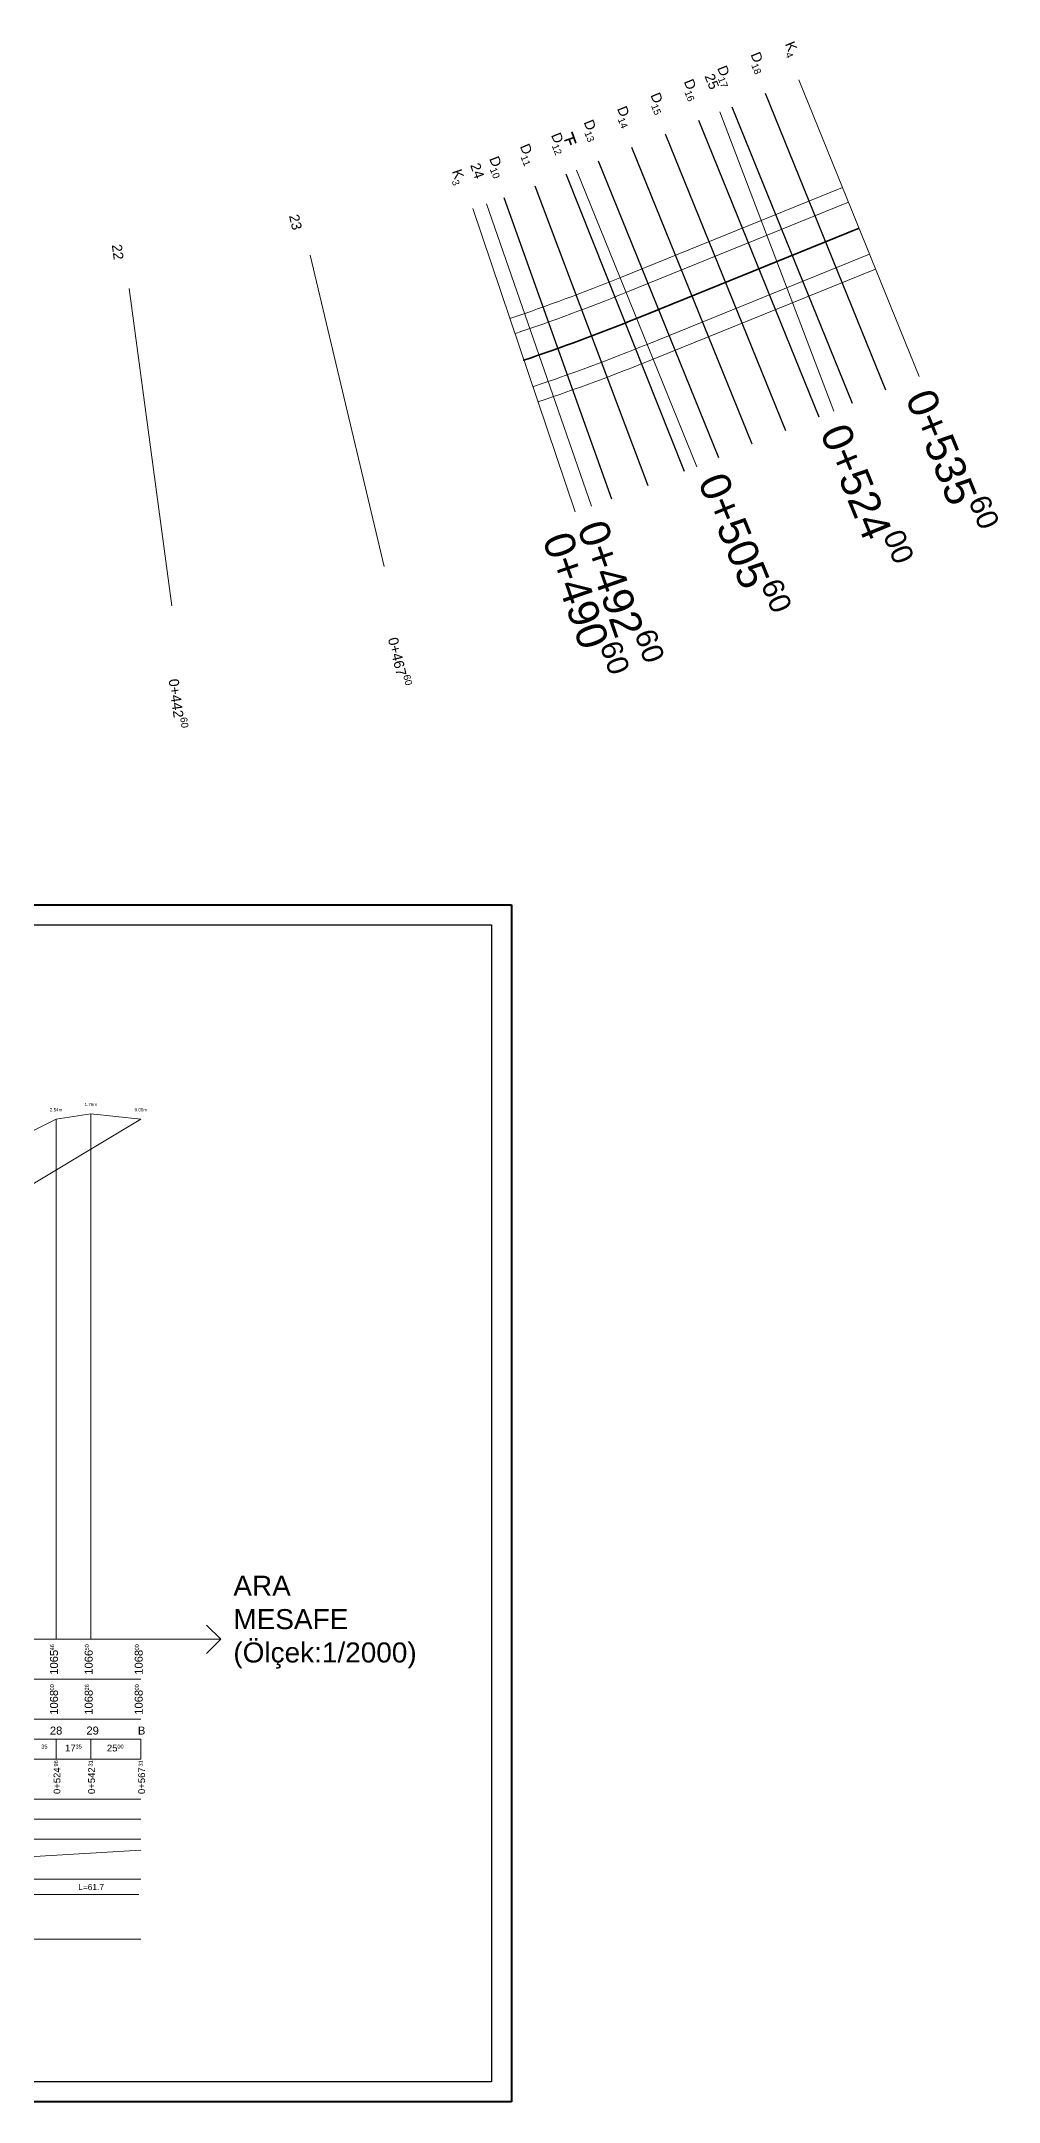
# Model space of a CAD drawing. Header units: millimetres. Extents: x 19067981 to 38137102, y 2652003 to 2652615.
# Drawn here: x 19068399.3 to 19068423.2, y 2652196.2 to 2652247.7 of the extents above; entities that cross this region are included whole.
import ezdxf

# ---------------------------------------------------------------- set-up
doc = ezdxf.new("R2010")
doc.units = ezdxf.units.MM
doc.layers.add('D.K Kesit No', color=93, linetype='Continuous', lineweight=9)
for name, color, linetype in [('dever', 130, 'Continuous'), ('düşey kurp', 92, 'Continuous'), ('kurp', 94, 'Continuous')]:
    doc.layers.add(name, color=color, linetype=linetype)
doc.styles.get("Standard").update_dxf_attribs({"font": 'arial.ttf'})

# ---------------------------------------------------------------- blocks, each defined once
blk = doc.blocks.new('tf')
at = {"layer": 'kurp', "color": 0, "lineweight": 35, "ltscale": 0.2}
for p, q in [((19068358.572, 2652351.129), (19068358.872, 2652351.129)), ((19068358.722, 2652351.129), (19068358.722, 2652350.879)), ((19068358.722, 2652351.004), (19068358.872, 2652351.004))]:
    blk.add_line(p, q, dxfattribs=at)

msp = doc.modelspace()

# ---------------------------------------------------------------- linework, layer by layer
at = {"color": 0, "lineweight": 25, "ltscale": 0.2}
for p, q in [((19068420.391, 2652238.984), (19068417.385, 2652246.397)), ((19068419.557, 2652238.646), (19068416.551, 2652246.059)), ((19068417.889, 2652237.969), (19068414.883, 2652245.383)), ((19068418.723, 2652238.307), (19068415.717, 2652245.721)), ((19068416.221, 2652237.293), (19068413.215, 2652244.706)), ((19068417.055, 2652237.631), (19068414.049, 2652245.044)), ((19068415.363, 2652236.946), (19068412.402, 2652244.378)), ((19068413.544, 2652236.259), (19068410.853, 2652243.793)), ((19068414.457, 2652236.594), (19068411.63, 2652244.078)), ((19068367.535, 2652225.618), (19068410.535, 2652225.618)), ((19068410.535, 2652225.618), (19068410.535, 2652196.704)), ((19068410.535, 2652196.704), (19068367.535, 2652196.704))]:
    msp.add_line(p, q, dxfattribs=at)
at = {"color": 0, "lineweight": 40, "ltscale": 0.2}
for p, q in [((19068367.035, 2652226.118), (19068411.035, 2652226.118)), ((19068411.035, 2652226.118), (19068411.035, 2652196.204)), ((19068411.035, 2652196.204), (19068367.035, 2652196.204))]:
    msp.add_line(p, q, dxfattribs=at)
at = {"color": 0, "lineweight": 25}
for p in [(19068413.882, 2652240.663), (19068414.716, 2652241.001), (19068413.043, 2652240.338), (19068411.348, 2652239.732), (19068412.198, 2652240.027)]:
    msp.add_point(p, dxfattribs=at)
at = {"layer": 'D.K Kesit No', "lineweight": 0, "ltscale": 0.2}
msp.add_line((19068398.692, 2652201.383), (19068401.73, 2652201.383), dxfattribs=at)
msp.add_lwpolyline([(19068373.376, 2652202.608), (19068392.119, 2652201.921), (19068401.777, 2652202.492)], dxfattribs=at)
at = {"layer": 'dever', "color": 1, "lineweight": 0, "ltscale": 0.2}
msp.add_line((19068401.777, 2652220.765), (19068392.119, 2652214.97), dxfattribs=at)
at = {"layer": 'dever', "color": 5, "lineweight": 0, "ltscale": 0.2}
for p, q in [((19068398.692, 2652220.279), (19068399.66, 2652220.765)), ((19068399.66, 2652220.765), (19068400.527, 2652220.894)), ((19068399.66, 2652207.765), (19068399.66, 2652220.765)), ((19068400.527, 2652207.765), (19068400.527, 2652220.894)), ((19068400.527, 2652220.894), (19068401.777, 2652220.765)), ((19068400.527, 2652207.765), (19068400.527, 2652220.765))]:
    msp.add_line(p, q, dxfattribs=at)
at = {"layer": 'düşey kurp', "lineweight": 5, "ltscale": 5}
for p, q in [((19068372.423, 2652207.765), (19068403.775, 2652207.765)), ((19068370.581, 2652206.765), (19068401.777, 2652206.765)), ((19068370.581, 2652205.765), (19068401.777, 2652205.765)), ((19068370.581, 2652205.265), (19068401.777, 2652205.265)), ((19068399.66, 2652205.265), (19068399.66, 2652204.765)), ((19068400.527, 2652205.265), (19068400.527, 2652204.765)), ((19068401.777, 2652205.265), (19068401.777, 2652204.765)), ((19068370.581, 2652204.765), (19068401.777, 2652204.765)), ((19068370.581, 2652203.765), (19068401.777, 2652203.765)), ((19068370.581, 2652203.265), (19068401.777, 2652203.265)), ((19068370.581, 2652202.765), (19068401.777, 2652202.765)), ((19068370.581, 2652201.765), (19068401.777, 2652201.765)), ((19068370.581, 2652200.265), (19068401.777, 2652200.265))]:
    msp.add_line(p, q, dxfattribs=at)
at = {"layer": 'düşey kurp', "color": 3, "lineweight": 0, "ltscale": 0.2}
for q in [(19068403.421, 2652208.119), (19068403.421, 2652207.412)]:
    msp.add_line((19068403.775, 2652207.765), q, dxfattribs=at)
at = {"layer": 'kurp', "color": 4, "lineweight": 5}
for p, q in [((19068421.225, 2652239.322), (19068418.219, 2652246.736)), ((19068419.093, 2652238.457), (19068416.245, 2652245.935)), ((19068415.665, 2652237.067), (19068412.659, 2652244.481)), ((19068412.626, 2652235.94), (19068410.071, 2652243.521)), ((19068413.033, 2652236.079), (19068410.417, 2652243.639)), ((19068407.854, 2652234.572), (19068406.006, 2652242.356)), ((19068402.551, 2652233.59), (19068401.488, 2652241.519))]:
    msp.add_line(p, q, dxfattribs=at)
at = {"layer": 'kurp', "lineweight": 35}
msp.add_line((19068414.16, 2652240.775), (19068419.722, 2652243.029), dxfattribs=at)
at = {"layer": 'kurp', "color": 4, "lineweight": 0, "ltscale": 0.2}
msp.add_line((19068406.929, 2652238.466), (19068406.929, 2652238.466), dxfattribs=at)
at = {"layer": 'kurp', "lineweight": 0}
for points in [[(19068410.997, 2652240.773, 0.015007), (19068413.749, 2652241.793), (19068419.309, 2652244.048)], [(19068411.125, 2652240.394, 0.015007), (19068413.899, 2652241.423), (19068419.459, 2652243.678)], [(19068411.572, 2652239.067, 0.015007), (19068414.425, 2652240.125), (19068419.985, 2652242.38)], [(19068411.7, 2652238.688, 0.015007), (19068414.575, 2652239.755), (19068420.136, 2652242.01)]]:
    msp.add_lwpolyline(points, format="xyb", dxfattribs=at)
at = {"layer": 'kurp', "lineweight": 35}
msp.add_lwpolyline([(19068411.348, 2652239.732, 0.015001), (19068414.16, 2652240.775), (19068414.717, 2652241.001)], format="xyb", dxfattribs=at)

# ---------------------------------------------------------------- block references
at = {"color": 0, "lineweight": 25, "rotation": 289.7756682587356}
msp.add_blockref('tf', (10120928.522, 19698646.668), dxfattribs=at)

# ---------------------------------------------------------------- texts
at = {"layer": 'düşey kurp', "color": 2, "lineweight": 0, "ltscale": 0.2, "char_height": 0.08, "attachment_point": 5}
for s, insert in [('\\A1;2.54m', (19068399.66, 2652220.997)), ('\\A1;1.76m', (19068400.527, 2652221.127)), ('\\A1;0.00m', (19068401.777, 2652220.997))]:
    msp.add_mtext(s, dxfattribs=dict(at, insert=insert))
at = {"layer": 'düşey kurp', "lineweight": 5, "ltscale": 5, "attachment_point": 1}
for s, width, insert, char_height in [('ARA MESAFE\\P(Ölçek:1/2000)', 1.52225, (19068404.089, 2652209.351), 0.5), ('28', 0.18165, (19068399.504, 2652205.582), 0.2), ('29', 0.18165, (19068400.417, 2652205.582), 0.2), ('B', 0.18165, (19068401.704, 2652205.582), 0.2), ('35', 0.17909, (19068399.29, 2652205.133), 0.1), ('17', 0.40457, (19068399.885, 2652205.13), 0.17), ('35', 0.17909, (19068400.147, 2652205.133), 0.1), ('25', 0.40457, (19068400.93, 2652205.13), 0.17), ('00', 0.17909, (19068401.192, 2652205.133), 0.1), ('L=61.7', 1.52817, (19068400.211, 2652201.644), 0.15)]:
    msp.add_mtext_dynamic_manual_height_columns(s, width=width, gutter_width=12.5, heights=[0], dxfattribs=dict(at, insert=insert, char_height=char_height))
at = {"layer": 'düşey kurp', "lineweight": 5, "ltscale": 5, "attachment_point": 1, "rotation": 90}
for s, width, heights, insert, char_height in [('46', 0.1658, [0], (19068399.511, 2652207.485), 0.1), ('50', 0.1658, [0], (19068400.378, 2652207.485), 0.1), ('00', 0.1658, [0], (19068401.628, 2652207.485), 0.1), ('\\pt0;1065', 0.35648, [0.672], (19068399.507, 2652206.877), 0.2), ('\\pt0;1066', 0.35648, [0.672], (19068400.374, 2652206.877), 0.2), ('\\pt0;1068', 0.35648, [0.672], (19068401.624, 2652206.877), 0.2), ('00', 0.1658, [0], (19068399.511, 2652206.485), 0.1), ('26', 0.1658, [0], (19068400.378, 2652206.485), 0.1), ('00', 0.1658, [0], (19068401.628, 2652206.485), 0.1), ('\\pt0;1068', 0.35648, [0.672], (19068399.507, 2652205.877), 0.2), ('\\pt0;1068', 0.35648, [0.672], (19068400.374, 2652205.877), 0.2), ('\\pt0;1068', 0.35648, [0.672], (19068401.624, 2652205.877), 0.2), ('\\pt0;0+524', 0.35648, [0.672], (19068399.597, 2652203.896), 0.17), ('96', 0.1658, [0], (19068399.607, 2652204.584), 0.1), ('\\pt0;0+542', 0.35648, [0.672], (19068400.46, 2652203.896), 0.17), ('31', 0.1658, [0], (19068400.47, 2652204.584), 0.1), ('\\pt0;0+567', 0.35648, [0.672], (19068401.712, 2652203.896), 0.17), ('31', 0.1658, [0], (19068401.722, 2652204.584), 0.1)]:
    msp.add_mtext_dynamic_manual_height_columns(s, width=width, gutter_width=12.5, heights=heights, dxfattribs=dict(at, insert=insert, char_height=char_height))
at = {"layer": 'kurp', "color": 4, "lineweight": 0, "ltscale": 0.2, "char_height": 0.25, "attachment_point": 5}
for s, insert, rotation in [('\\A1;{\\C7;D\\H0.7x;\\S^ 18;}', (19068417.183, 2652247.16), 292.1577), ('\\A1;{\\C0;K\\H0.7x;\\S^ 4;}', (19068418.013, 2652247.496), 292.1577), ('\\A1;{\\C7;D\\H0.7x;\\S^ 16;}', (19068415.515, 2652246.483), 292.1577), ('\\A1;{\\C7;25}', (19068416.044, 2652246.697), 292.1577), ('\\A1;{\\C7;D\\H0.7x;\\S^ 17;}', (19068416.349, 2652246.821), 292.1577), ('\\A1;{\\C7;D\\H0.7x;\\S^ 15;}', (19068414.681, 2652246.145), 292.1577), ('\\A1;{\\C7;D\\H0.7x;\\S^ 13;}', (19068413.013, 2652245.468), 292.1577), ('\\A1;{\\C7;D\\H0.7x;\\S^ 14;}', (19068413.847, 2652245.807), 292.1577), ('\\A1;{\\C7;D\\H0.7x;\\S^ 12;}', (19068412.199, 2652245.144), 292.1577), ('\\A1;{\\C7;D\\H0.7x;\\S^ 10;}', (19068410.652, 2652244.555), 292.1577), ('\\A1;{\\C7;D\\H0.7x;\\S^ 11;}', (19068411.419, 2652244.866), 292.1577), ('\\A1;{\\C0;K\\H0.7x;\\S^ 3;}', (19068409.685, 2652244.305), 289.0846), ('\\A1;{\\C0;24}', (19068410.185, 2652244.465), 289.0846), ('\\A1;{\\C0;23}', (19068405.642, 2652243.181), 283.3592), ('\\A1;{\\C0;22}', (19068401.201, 2652242.435), 277.6343), ('\\A1;{\\C0;0+467\\H0.7x;\\S60^ ;}', (19068408.255, 2652232.198), 283.3592), ('\\A1;{\\C0;0+442\\H0.7x;\\S60^ ;}', (19068402.718, 2652231.151), 277.6343)]:
    msp.add_mtext(s, dxfattribs=dict(at, insert=insert, rotation=rotation))
at = {"layer": 'kurp', "color": 0, "lineweight": 0, "ltscale": 0.2, "char_height": 0.76, "attachment_point": 5}
for s, insert, rotation in [('\\A1;0+535{\\H0.7x;\\S60^ ;}', (19068422.054, 2652237.223), 292.1577), ('\\A1;0+524{\\H0.7x;\\S00^ ;}', (19068419.922, 2652236.358), 292.1577), ('\\A1;0+505{\\H0.7x;\\S60^ ;}', (19068416.871, 2652235.133), 292.1577), ('\\A1;0+492{\\H0.7x;\\S60^ ;}', (19068413.771, 2652233.92), 289.0846), ('\\A1;0+490{\\H0.7x;\\S60^ ;}', (19068412.901, 2652233.627), 289.0846)]:
    msp.add_mtext(s, dxfattribs=dict(at, insert=insert, rotation=rotation))

doc.saveas('drawing.dxf')
